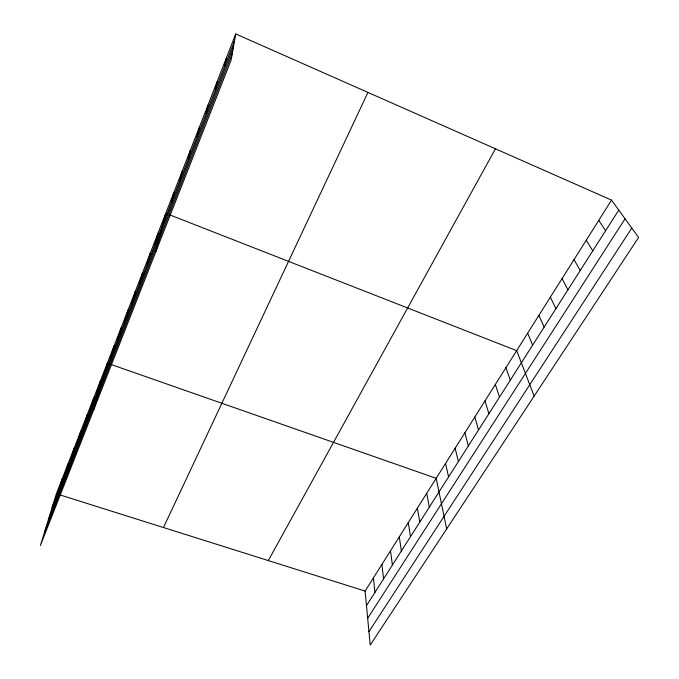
<?xml version="1.0" encoding="UTF-8"?>
<svg xmlns="http://www.w3.org/2000/svg" width="679" height="679" viewBox="0 0 679 679"><rect width="100%" height="100%" fill="white"/><g stroke="black" fill="none" stroke-linecap="round" stroke-linejoin="round"><path stroke-width="1.02" d="M235.732 33.95L231.115 60.083L40.401 545.509L56.374 493.777L235.732 33.95L611.524 200.127L638.6 237.455L370.208 645.05L365.107 591.078L611.524 200.127M224.8 65.727L226.243 58.284M215.336 89.951L216.983 82.023M206.102 113.58L207.935 105.211M197.088 136.649L199.108 127.847M188.287 159.166L190.485 149.957M179.689 181.157L182.057 171.566M171.295 202.639L173.824 192.683M155.771 251.875L165.769 213.325L167.679 214.072M155.084 244.134L157.893 233.508M147.241 264.19L150.195 253.25M139.577 283.797L142.658 272.559M132.082 302.978L135.291 291.461M124.749 321.736L128.076 309.964M117.577 340.103L121.006 328.067M110.55 358.071L114.097 345.806M93.761 409.7L107.316 363.172L109.268 363.851M96.741 393.413L100.484 380.698M89.959 410.778L93.787 397.86M83.313 427.778L87.235 414.665M76.803 444.431L80.809 431.131M70.429 460.744L74.52 447.266M64.182 476.726L68.35 463.078M58.063 492.385L62.298 478.576M52.062 507.731L234.51 40.893M48.345 519.791L233.44 46.953M44.381 532.633L232.286 53.48M163.478 527.532L367.933 92.412M268.315 560.574L495.441 148.794M366.482 605.685L618.756 210.1M367.678 618.289L625.053 218.782M368.943 631.665L631.793 228.076M56.374 493.777L58.292 494.38M60.21 494.991L365.107 591.078M111.229 364.538L436.181 478.313L446.655 528.949M169.58 214.819L516.66 350.636L534.152 396.069M598.751 220.395L605.617 230.707M586.249 240.222L592.775 250.848M574.027 259.624L580.214 270.539M562.059 278.602L567.933 289.806M550.346 297.181L555.906 308.656M538.88 315.37L544.142 327.108M527.651 333.185L532.625 345.161M505.88 367.729L510.311 380.155M495.322 384.484L499.498 397.105M484.976 400.899L488.905 413.723M474.833 416.991L478.525 430.002M464.886 432.769L468.349 445.959M455.134 448.25L458.376 461.593M445.56 463.426L448.59 476.93M426.692 493.361L429.315 507.171M417.39 508.121L419.809 522.066M408.257 522.609L410.498 536.673M399.303 536.817L401.357 551.009M390.518 550.762L392.394 565.064M381.887 564.444L383.593 578.856M373.416 577.88L374.961 592.394"/></g></svg>
